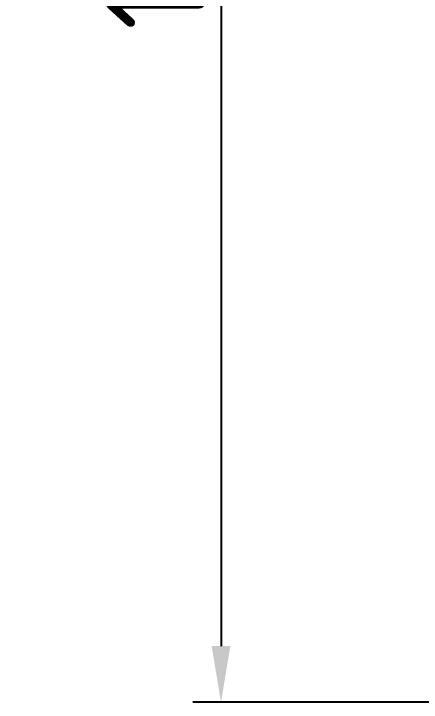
# Model space of a CAD drawing. Header units: millimetres. Extents: x 183355 to 194386, y -190559 to -183233.
# Drawn here: x 187198 to 187503, y -185714 to -185199 of the extents above; entities that cross this region are included whole.
import ezdxf

# ---------------------------------------------------------------- set-up
doc = ezdxf.new("R2010")
doc.units = ezdxf.units.MM
doc.header["$LTSCALE"] = 13
doc.layers.add('2细实线', color=3, linetype='Continuous', lineweight=20)
doc.styles.get("Standard").update_dxf_attribs({"font": 'gbenor.shx', "bigfont": 'gbcbig.shx'})
doc.dimstyles.new('英寸 1-10', dxfattribs={"dimscale": 14, "dimtxt": 3.5, "dimasz": 2, "dimexe": 1.5, "dimexo": 0.5, "dimgap": 0.5, "dimtad": 1, "dimtoh": 1, "dimdec": 1, "dimdsep": 46, "dimtxsty": 'Standard', "dimcen": 2.5, "dimclrd": 3, "dimclre": 3, "dimclrt": 3, "dimadec": 0, "dimazin": 2, "dimtfac": 1, "dimtdec": 1, "dimtmove": 0, "dimatfit": 2, "dimfxl": 1, "dimarcsym": 0})

# ---------------------------------------------------------------- blocks, each defined once
blk = doc.blocks.new('*D99')
at = {"layer": '2细实线', "color": 3, "linetype": 'ByBlock', "lineweight": -2}
for p, q in [((187506.58, -184313.97), (187332.23, -184313.97)), ((187353.23, -184355.97), (187353.23, -185671.97)), ((187520.49, -185713.97), (187332.23, -185713.97))]:
    blk.add_line(p, q, dxfattribs=at)
at = {"layer": '2细实线', "color": 3, "linetype": 'ByBlock'}
for points in [[(187346.23, -184355.97), (187360.23, -184355.97), (187353.23, -184313.97)], [(187346.23, -185671.97), (187360.23, -185671.97), (187353.23, -185713.97)]]:
    blk.add_solid(points, dxfattribs=at)
at = {"layer": 'Defpoints', "color": 0, "linetype": 'ByBlock'}
for p in [(187513.58, -184313.97), (187353.23, -185713.97), (187527.49, -185713.97)]:
    blk.add_point(p, dxfattribs=at)
at = {"layer": '2细实线', "color": 3, "linetype": 'ByBlock', "insert": (187307.95, -185013.97), "char_height": 73.5, "attachment_point": 5, "rotation": 90}
blk.add_mtext('1400 [55.1]', dxfattribs=at)

msp = doc.modelspace()

# ---------------------------------------------------------------- dimensions: what is measured, and where the dimension line sits
at = {"layer": '2细实线', "linetype": 'ByBlock'}
dim = msp.add_linear_dim(base=(187353.231, -185713.969), p1=(187513.577, -184313.969), p2=(187527.491, -185713.969), angle=90, dimstyle='英寸 1-10', override={"dimtxt": 5.25, "dimasz": 3}, dxfattribs=at)
dim.commit()
dim.dimension.update_dxf_attribs({"geometry": '*D99', "text_midpoint": (187307.95, -185013.969)})

doc.saveas('drawing.dxf')
